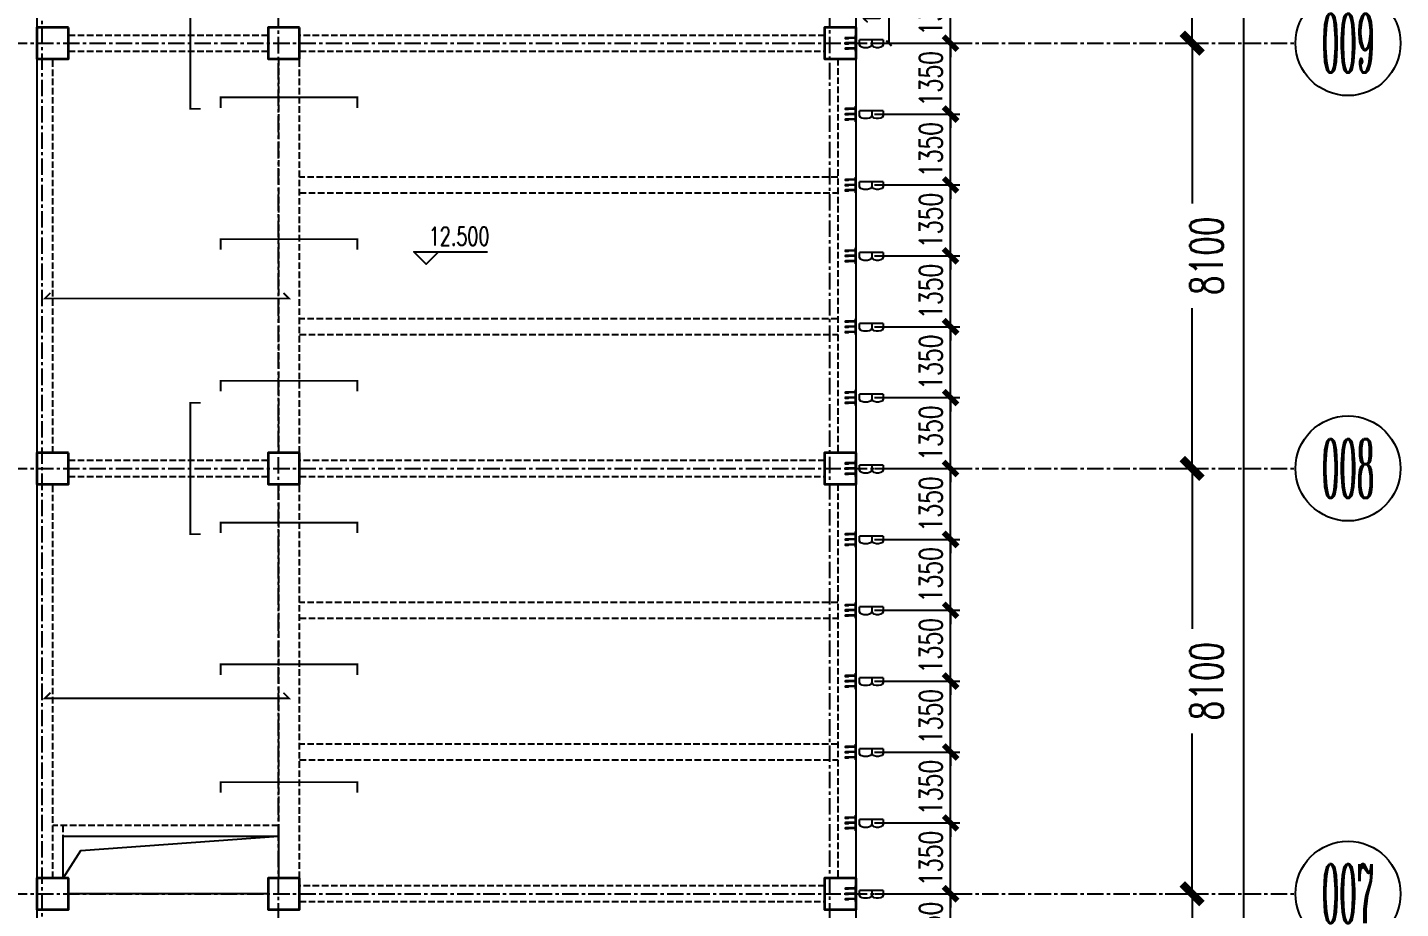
# Model space of a CAD drawing. Extents: x 782294 to 1727252, y -631030 to 17645.
# Drawn here: x 1540770 to 1566921, y -196712 to -179931 of the extents above; entities that cross this region are included whole.
import ezdxf
from ezdxf.enums import TextEntityAlignment as Align

# ---------------------------------------------------------------- set-up
doc = ezdxf.new("R2010")
doc.units = 0
for name, pattern in [('10平面$0$DASH', [0.35, 0.25, -0.1]), ('__DASH', [0.35, 0.25, -0.1]), ('CENTER', [2, 1.25, -0.25, 0.25, -0.25]), ('DASHED', [0.75, 0.5, -0.25])]:
    doc.linetypes.add(name, pattern=pattern)
doc.layers.get('Defpoints').update_dxf_attribs({"color": 210})
for name, color, linetype in [('!ZN1-填充-8', 8, 'Continuous'), ('!ZN2-WALL-5', 5, 'Continuous'), ('2钢材断面', 2, 'Continuous'), ('30预埋件', 30, 'Continuous'), ('3符号', 3, 'Continuous'), ('40钢材投影', 40, 'Continuous'), ('ALT_CEN-0-30', 1, 'CENTER'), ('DIM', 173, 'Continuous'), ('DOTE', 1, 'CENTER'), ('S-BEA1', 40, 'DASHED'), ('S-BG', 131, 'Continuous'), ('S-BKL1', 4, 'DASHED'), ('S-DK', 161, 'Continuous'), ('S-HJD', 97, 'Continuous')]:
    doc.layers.add(name, color=color, linetype=linetype)
for name, color, linetype, lineweight in [('S-col', 2, 'Continuous', 0), ('楼板正筋钢筋', 1, 'Continuous', 35), ('楼板负筋钢筋', 14, 'Continuous', 35), ('砼柱', 2, 'Continuous', 35)]:
    doc.layers.add(name, color=color, linetype=linetype, lineweight=lineweight)
doc.styles.add('_TCH_AXIS', font='COMPLEX', dxfattribs={"bigfont": 'GBCBIG'})
doc.styles.add('DHTEXT-1', font='romans.shx', dxfattribs={"width": 0.7, "bigfont": 'chinese.shx'})
doc.styles.add('SS1', font='tj-romans1.shx', dxfattribs={"width": 0.7, "bigfont": 'tj-hztxt1.shx'})
doc.styles.get("Standard").update_dxf_attribs({"font": 'gbenor.shx', "bigfont": 'gbcbig.shx'})
doc.dimstyles.get("Standard").update_dxf_attribs({"dimscale": 100, "dimtxt": 3.5, "dimasz": 1, "dimexe": 2.5, "dimexo": 3, "dimgap": 1.5, "dimtad": 1, "dimdec": 0, "dimzin": 0, "dimdsep": 46, "dimtxsty": 'Standard', "dimblk": 'ARCHTICK', "dimcen": 0.09, "dimadec": 0, "dimazin": 0, "dimtfac": 1, "dimtdec": 0, "dimtix": 1, "dimtmove": 2, "dimatfit": 3, "dimfxl": 0, "dimtolj": 1, "dimtzin": 0, "dimarcsym": 0})
doc.dimstyles.new('ZN175', dxfattribs={"dimscale": 175, "dimtxt": 2.5, "dimasz": 1.5, "dimexe": 1, "dimexo": 2, "dimgap": 0.9, "dimtad": 1, "dimdec": 0, "dimdsep": 46, "dimtxsty": 'DHTEXT-1', "dimblk": 'ARCHTICK', "dimcen": 2.5, "dimclrd": 173, "dimclre": 173, "dimclrt": 7, "dimazin": 2, "dimtfac": 1, "dimtdec": 0, "dimtix": 1, "dimtmove": 2, "dimatfit": 3, "dimfxl": 0, "dimtolj": 1, "dimtzin": 0, "dimarcsym": 0})
doc.dimstyles.new('ZN250', dxfattribs={"dimscale": 250, "dimtxt": 2.5, "dimasz": 1.5, "dimexe": 1, "dimexo": 2, "dimgap": 0.9, "dimtad": 1, "dimdec": 0, "dimdsep": 46, "dimtxsty": 'DHTEXT-1', "dimblk": 'ARCHTICK', "dimcen": 2.5, "dimclrd": 173, "dimclre": 173, "dimclrt": 7, "dimazin": 2, "dimtfac": 1, "dimtdec": 0, "dimtix": 1, "dimtmove": 2, "dimatfit": 3, "dimfxl": 0, "dimarcsym": 0})

# ---------------------------------------------------------------- blocks, each defined once
blk = doc.blocks.new('_ArchTick')
at = {"color": 0, "linetype": 'ByBlock', "const_width": 0.4}
blk.add_lwpolyline([(-0.5, -0.5), (0.5, 0.5)], dxfattribs=at)
blk = doc.blocks.new('*D1354')
at = {"layer": 'Defpoints', "color": 0, "ltscale": 2500, "transparency": 16777216}
for p in [(130984, 73800), (130984, 65700), (132000, 65700)]:
    blk.add_point(p, dxfattribs=at)
at = {"layer": 'DIM', "color": 173, "linetype": 'ByBlock', "lineweight": -2, "ltscale": 2500, "transparency": 16777216}
for p, q in [((131484, 73800), (132250, 73800)), ((132000, 73800), (132000, 70746)), ((132000, 65700), (132000, 68754)), ((131484, 65700), (132250, 65700))]:
    blk.add_line(p, q, dxfattribs=at)
at = {"layer": 'DIM', "color": 173, "lineweight": -2, "ltscale": 2500, "transparency": 16777216, "xscale": 375, "yscale": 375, "zscale": 375}
for p, rotation in [((132000, 73800), 90), ((132000, 65700), 270)]:
    blk.add_blockref('_ArchTick', p, dxfattribs=dict(at, rotation=rotation))
at = {"layer": 'DIM', "color": 7, "ltscale": 2500, "transparency": 16777216, "insert": (132275, 69750), "char_height": 625, "attachment_point": 5, "rotation": 90, "style": 'DHTEXT-1'}
blk.add_mtext('8100', dxfattribs=at)
blk = doc.blocks.new('*D1355')
at = {"layer": 'Defpoints', "color": 0, "ltscale": 2500, "transparency": 16777216}
for p in [(130984, 65700), (130984, 57600), (132000, 57600)]:
    blk.add_point(p, dxfattribs=at)
at = {"layer": 'DIM', "color": 173, "linetype": 'ByBlock', "lineweight": -2, "ltscale": 2500, "transparency": 16777216}
for p, q in [((131484, 65700), (132250, 65700)), ((132000, 65700), (132000, 62646)), ((132000, 57600), (132000, 60654)), ((131484, 57600), (132250, 57600))]:
    blk.add_line(p, q, dxfattribs=at)
at = {"layer": 'DIM', "color": 173, "lineweight": -2, "ltscale": 2500, "transparency": 16777216, "xscale": 375, "yscale": 375, "zscale": 375}
for p, rotation in [((132000, 65700), 90), ((132000, 57600), 270)]:
    blk.add_blockref('_ArchTick', p, dxfattribs=dict(at, rotation=rotation))
at = {"layer": 'DIM', "color": 7, "ltscale": 2500, "transparency": 16777216, "insert": (132275, 61650), "char_height": 625, "attachment_point": 5, "rotation": 90, "style": 'DHTEXT-1'}
blk.add_mtext('8100', dxfattribs=at)
blk = doc.blocks.new('*D1356')
at = {"layer": 'Defpoints', "color": 0, "ltscale": 2500, "transparency": 16777216}
for p in [(130984, 57600), (130984, 49500), (132000, 49500)]:
    blk.add_point(p, dxfattribs=at)
at = {"layer": 'DIM', "color": 173, "linetype": 'ByBlock', "lineweight": -2, "ltscale": 2500, "transparency": 16777216}
for p, q in [((131484, 57600), (132250, 57600)), ((132000, 57600), (132000, 54546)), ((132000, 49500), (132000, 52554)), ((131484, 49500), (132250, 49500))]:
    blk.add_line(p, q, dxfattribs=at)
at = {"layer": 'DIM', "color": 173, "lineweight": -2, "ltscale": 2500, "transparency": 16777216, "xscale": 375, "yscale": 375, "zscale": 375}
for p, rotation in [((132000, 57600), 90), ((132000, 49500), 270)]:
    blk.add_blockref('_ArchTick', p, dxfattribs=dict(at, rotation=rotation))
at = {"layer": 'DIM', "color": 7, "ltscale": 2500, "transparency": 16777216, "insert": (132275, 53550), "char_height": 625, "attachment_point": 5, "rotation": 90, "style": 'DHTEXT-1'}
blk.add_mtext('8100', dxfattribs=at)
blk = doc.blocks.new('*D1357')
at = {"layer": 'Defpoints', "color": 0, "ltscale": 2500, "transparency": 16777216}
for p in [(130984, 49500), (130984, 41400), (132000, 41400)]:
    blk.add_point(p, dxfattribs=at)
at = {"layer": 'DIM', "color": 173, "linetype": 'ByBlock', "lineweight": -2, "ltscale": 2500, "transparency": 16777216}
for p, q in [((131484, 49500), (132250, 49500)), ((132000, 49500), (132000, 46446)), ((132000, 41400), (132000, 44454)), ((131484, 41400), (132250, 41400))]:
    blk.add_line(p, q, dxfattribs=at)
at = {"layer": 'DIM', "color": 173, "lineweight": -2, "ltscale": 2500, "transparency": 16777216, "xscale": 375, "yscale": 375, "zscale": 375}
for p, rotation in [((132000, 49500), 90), ((132000, 41400), 270)]:
    blk.add_blockref('_ArchTick', p, dxfattribs=dict(at, rotation=rotation))
at = {"layer": 'DIM', "color": 7, "ltscale": 2500, "transparency": 16777216, "insert": (132275, 45450), "char_height": 625, "attachment_point": 5, "rotation": 90, "style": 'DHTEXT-1'}
blk.add_mtext('8100', dxfattribs=at)
blk = doc.blocks.new('*D1372')
at = {"layer": 'Defpoints', "color": 0, "ltscale": 2500, "transparency": 16777216}
for p in [(131084, 90000), (131084, 0), (132980, 0)]:
    blk.add_point(p, dxfattribs=at)
at = {"layer": 'DIM', "color": 173, "linetype": 'ByBlock', "lineweight": -2, "ltscale": 2500, "transparency": 16777216}
for p, q in [((131584, 90000), (133230, 90000)), ((132980, 90000), (132980, 46204)), ((132980, 0), (132980, 43796)), ((131584, 0), (133230, 0))]:
    blk.add_line(p, q, dxfattribs=at)
at = {"layer": 'DIM', "color": 173, "lineweight": -2, "ltscale": 2500, "transparency": 16777216, "xscale": 375, "yscale": 375, "zscale": 375}
for p, rotation in [((132980, 90000), 90), ((132980, 0), 270)]:
    blk.add_blockref('_ArchTick', p, dxfattribs=dict(at, rotation=rotation))
at = {"layer": 'DIM', "color": 7, "ltscale": 2500, "transparency": 16777216, "insert": (133255, 45000), "char_height": 625, "attachment_point": 5, "rotation": 90, "style": 'DHTEXT-1'}
blk.add_mtext('90000', dxfattribs=at)
blk = doc.blocks.new('卓越-轴号')
blk.add_circle((0, 0), 4)
at = {"color": 0, "style": '_TCH_AXIS', "width": 1.041667, "flags": 8}
blk.add_attdef('A', text='', height=4.48, dxfattribs=at).set_placement((-2, -2.24), (2, -2.24), align=Align.FIT)
blk = doc.blocks.new('Z2')
at = {"layer": '砼柱', "lineweight": 35}
for points in [[(-15000, -24400), (-15600, -24400), (-15600, -25000), (-15000, -25000)], [(-10600, -24400), (-11200, -24400), (-11200, -25000), (-10600, -25000)], [(0, -24400), (-600, -24400), (-600, -25000), (0, -25000)], [(-15000, -32500), (-15600, -32500), (-15600, -33100), (-15000, -33100)], [(-10600, -32500), (-11200, -32500), (-11200, -33100), (-10600, -33100)], [(0, -32500), (-600, -32500), (-600, -33100), (0, -33100)], [(-15000, -40600), (-15600, -40600), (-15600, -41200), (-15000, -41200)], [(-10600, -40600), (-11200, -40600), (-11200, -41200), (-10600, -41200)], [(0, -40600), (-600, -40600), (-600, -41200), (0, -41200)]]:
    blk.add_lwpolyline(points, close=True, dxfattribs=at)
blk = doc.blocks.new('*D291')
at = {"layer": 'Defpoints', "color": 0, "transparency": 16777216}
for p in [(1556551, -178681), (1556551, -180231), (1557176, -180231)]:
    blk.add_point(p, dxfattribs=at)
at = {"layer": 'S-HJD', "color": 0, "lineweight": -2, "transparency": 16777216}
for p, q in [((1556851, -178681), (1557426, -178681)), ((1557176, -178681), (1557176, -180231)), ((1556851, -180231), (1557426, -180231))]:
    blk.add_line(p, q, dxfattribs=at)
at = {"layer": 'S-HJD', "color": 0, "lineweight": -2, "transparency": 16777216, "xscale": 100, "yscale": 100, "zscale": 100}
for p, rotation in [((1557176, -178681), 90), ((1557176, -180231), 270)]:
    blk.add_blockref('_ArchTick', p, dxfattribs=dict(at, rotation=rotation))
at = {"layer": 'S-HJD', "color": 0, "transparency": 16777216, "insert": (1556851, -179456), "char_height": 350, "attachment_point": 5, "rotation": 90}
blk.add_mtext('\\A1;1550', dxfattribs=at)
blk = doc.blocks.new('234')
at = {"layer": '!ZN1-填充-8'}
h = blk.add_hatch(color=252, dxfattribs=at)
h.dxf.hatch_style = 1
h.paths.add_polyline_path([(-105, -10), (-113, -10), (-105, -18)])
h = blk.add_hatch(color=252, dxfattribs=at)
h.dxf.hatch_style = 1
h.paths.add_polyline_path([(-95, -18), (-105, -18), (-105, -10), (-95, -10)])
h = blk.add_hatch(color=252, dxfattribs=at)
h.dxf.hatch_style = 1
h.paths.add_polyline_path([(-95, -10), (-87, -10), (-95, -18)])
h = blk.add_hatch(color=252, dxfattribs=at)
h.dxf.hatch_style = 1
h.paths.add_polyline_path([(-5, -10), (-13, -10), (-5, -18)])
h = blk.add_hatch(color=252, dxfattribs=at)
h.dxf.hatch_style = 1
h.paths.add_polyline_path([(5, -18), (-5, -18), (-5, -10), (5, -10)])
h = blk.add_hatch(color=252, dxfattribs=at)
h.dxf.hatch_style = 1
h.paths.add_polyline_path([(5, -10), (13, -10), (5, -18)])
h = blk.add_hatch(color=252, dxfattribs=at)
h.dxf.hatch_style = 1
h.paths.add_polyline_path([(95, -10), (87, -10), (95, -18)])
h = blk.add_hatch(color=252, dxfattribs=at)
h.dxf.hatch_style = 1
h.paths.add_polyline_path([(105, -18), (95, -18), (95, -10), (105, -10)])
h = blk.add_hatch(color=252, dxfattribs=at)
h.dxf.hatch_style = 1
h.paths.add_polyline_path([(105, -10), (113, -10), (105, -18)])
at = {"layer": '2钢材断面'}
for p, q in [((-150, 0), (-150, -10)), ((150, 0), (-150, 0)), ((150, 0), (150, -10)), ((-94, -10), (-150, -10)), ((0, -10), (-94, -10)), ((106, -10), (0, -10)), ((150, -10), (106, -10))]:
    blk.add_line(p, q, dxfattribs=at)
at = {"layer": '40钢材投影'}
for p, q in [((-105, -18), (-113, -10)), ((-105, -10), (-105, -200)), ((-95, -200), (-105, -200)), ((-95, -10), (-95, -200)), ((-95, -18), (-87, -10)), ((-5, -18), (-13, -10)), ((-5, -10), (-5, -200)), ((5, -200), (-5, -200)), ((5, -10), (5, -200)), ((5, -18), (13, -10)), ((95, -18), (87, -10)), ((95, -10), (95, -200)), ((105, -200), (95, -200)), ((105, -10), (105, -200)), ((105, -18), (113, -10))]:
    blk.add_line(p, q, dxfattribs=at)
for points in [[(-95, -172), (-95, -150), (-85, -150), (-85, -200), (-95, -200), (-95, -184)], [(5, -172), (5, -150), (15, -150), (15, -200), (5, -200), (5, -184)], [(105, -172), (105, -150), (115, -150), (115, -200), (105, -200), (105, -184)]]:
    blk.add_lwpolyline(points, dxfattribs=at)
at = {"layer": 'ALT_CEN-0-30', "ltscale": 0.3}
for p, q in [((-100, 0), (-100, -215)), ((0, 0), (0, -215)), ((100, 0), (100, -215))]:
    blk.add_line(p, q, dxfattribs=at)
blk = doc.blocks.new('20250902144919')
at = {"layer": '40钢材投影', "color": 2, "ltscale": 500}
blk.add_blockref('234', (0, 0), dxfattribs=at)
at = {"layer": '30预埋件', "style": 'DHTEXT-1', "text_generation_flag": 6, "width": 0.55}
blk.add_attdef('B', (-105, 65), '', height=450, rotation=180, dxfattribs=at)
blk = doc.blocks.new('20250902170249')
at = {"ltscale": 500, "rotation": 270}
for p in [(125600, 65700), (125600, 64350), (125600, 63000), (125600, 61650), (125600, 60300), (125600, 58950), (125600, 57600), (125600, 56250), (125600, 54900), (125600, 53550), (125600, 52200), (125600, 50850), (125600, 49500)]:
    blk.add_blockref('20250902144919', p, dxfattribs=at).add_auto_attribs({'B': 'B'})
blk = doc.blocks.new('*D188')
at = {"layer": 'Defpoints', "color": 0, "ltscale": 1750, "transparency": 16777216}
for p in [(1556551, -181581), (1558351, -181581), (1556551, -182931)]:
    blk.add_point(p, dxfattribs=at)
at = {"layer": 'DIM', "color": 173, "linetype": 'ByBlock', "lineweight": -2, "ltscale": 1750, "transparency": 16777216}
for p, q in [((1558351, -181581), (1558351, -181319)), ((1556901, -181581), (1558526, -181581)), ((1558351, -182931), (1558351, -181581)), ((1556901, -182931), (1558526, -182931)), ((1558351, -182931), (1558351, -183194))]:
    blk.add_line(p, q, dxfattribs=at)
at = {"layer": 'DIM', "color": 173, "lineweight": -2, "ltscale": 1750, "transparency": 16777216, "xscale": 262.5, "yscale": 262.5, "zscale": 262.5}
for p, rotation in [((1558351, -181581), 270), ((1558351, -182931), 90)]:
    blk.add_blockref('_ArchTick', p, dxfattribs=dict(at, rotation=rotation))
at = {"layer": 'DIM', "color": 7, "ltscale": 1750, "transparency": 16777216, "insert": (1557975, -182256), "char_height": 437.5, "attachment_point": 5, "rotation": 90, "style": 'DHTEXT-1'}
blk.add_mtext('\\A1;1350', dxfattribs=at)
blk = doc.blocks.new('*D189')
at = {"layer": 'Defpoints', "color": 0, "ltscale": 1750, "transparency": 16777216}
for p in [(1556551, -182931), (1558351, -182931), (1556551, -184281)]:
    blk.add_point(p, dxfattribs=at)
at = {"layer": 'DIM', "color": 173, "linetype": 'ByBlock', "lineweight": -2, "ltscale": 1750, "transparency": 16777216}
for p, q in [((1558351, -182931), (1558351, -182669)), ((1556901, -182931), (1558526, -182931)), ((1558351, -184281), (1558351, -182931)), ((1556901, -184281), (1558526, -184281)), ((1558351, -184281), (1558351, -184544))]:
    blk.add_line(p, q, dxfattribs=at)
at = {"layer": 'DIM', "color": 173, "lineweight": -2, "ltscale": 1750, "transparency": 16777216, "xscale": 262.5, "yscale": 262.5, "zscale": 262.5}
for p, rotation in [((1558351, -182931), 270), ((1558351, -184281), 90)]:
    blk.add_blockref('_ArchTick', p, dxfattribs=dict(at, rotation=rotation))
at = {"layer": 'DIM', "color": 7, "ltscale": 1750, "transparency": 16777216, "insert": (1557975, -183606), "char_height": 437.5, "attachment_point": 5, "rotation": 90, "style": 'DHTEXT-1'}
blk.add_mtext('\\A1;1350', dxfattribs=at)
blk = doc.blocks.new('*D190')
at = {"layer": 'Defpoints', "color": 0, "ltscale": 1750, "transparency": 16777216}
for p in [(1556551, -184281), (1558351, -184281), (1556551, -185631)]:
    blk.add_point(p, dxfattribs=at)
at = {"layer": 'DIM', "color": 173, "linetype": 'ByBlock', "lineweight": -2, "ltscale": 1750, "transparency": 16777216}
for p, q in [((1558351, -184281), (1558351, -184019)), ((1556901, -184281), (1558526, -184281)), ((1558351, -185631), (1558351, -184281)), ((1556901, -185631), (1558526, -185631)), ((1558351, -185631), (1558351, -185894))]:
    blk.add_line(p, q, dxfattribs=at)
at = {"layer": 'DIM', "color": 173, "lineweight": -2, "ltscale": 1750, "transparency": 16777216, "xscale": 262.5, "yscale": 262.5, "zscale": 262.5}
for p, rotation in [((1558351, -184281), 270), ((1558351, -185631), 90)]:
    blk.add_blockref('_ArchTick', p, dxfattribs=dict(at, rotation=rotation))
at = {"layer": 'DIM', "color": 7, "ltscale": 1750, "transparency": 16777216, "insert": (1557975, -184956), "char_height": 437.5, "attachment_point": 5, "rotation": 90, "style": 'DHTEXT-1'}
blk.add_mtext('\\A1;1350', dxfattribs=at)
blk = doc.blocks.new('*D191')
at = {"layer": 'Defpoints', "color": 0, "ltscale": 1750, "transparency": 16777216}
for p in [(1556551, -185631), (1558351, -185631), (1556551, -186981)]:
    blk.add_point(p, dxfattribs=at)
at = {"layer": 'DIM', "color": 173, "linetype": 'ByBlock', "lineweight": -2, "ltscale": 1750, "transparency": 16777216}
for p, q in [((1558351, -185631), (1558351, -185369)), ((1556901, -185631), (1558526, -185631)), ((1558351, -186981), (1558351, -185631)), ((1556901, -186981), (1558526, -186981)), ((1558351, -186981), (1558351, -187244))]:
    blk.add_line(p, q, dxfattribs=at)
at = {"layer": 'DIM', "color": 173, "lineweight": -2, "ltscale": 1750, "transparency": 16777216, "xscale": 262.5, "yscale": 262.5, "zscale": 262.5}
for p, rotation in [((1558351, -185631), 270), ((1558351, -186981), 90)]:
    blk.add_blockref('_ArchTick', p, dxfattribs=dict(at, rotation=rotation))
at = {"layer": 'DIM', "color": 7, "ltscale": 1750, "transparency": 16777216, "insert": (1557975, -186306), "char_height": 437.5, "attachment_point": 5, "rotation": 90, "style": 'DHTEXT-1'}
blk.add_mtext('\\A1;1350', dxfattribs=at)
blk = doc.blocks.new('*D192')
at = {"layer": 'Defpoints', "color": 0, "ltscale": 1750, "transparency": 16777216}
for p in [(1556551, -186981), (1558351, -186981), (1556551, -188331)]:
    blk.add_point(p, dxfattribs=at)
at = {"layer": 'DIM', "color": 173, "linetype": 'ByBlock', "lineweight": -2, "ltscale": 1750, "transparency": 16777216}
for p, q in [((1558351, -186981), (1558351, -186719)), ((1556901, -186981), (1558526, -186981)), ((1558351, -188331), (1558351, -186981)), ((1556901, -188331), (1558526, -188331)), ((1558351, -188331), (1558351, -188594))]:
    blk.add_line(p, q, dxfattribs=at)
at = {"layer": 'DIM', "color": 173, "lineweight": -2, "ltscale": 1750, "transparency": 16777216, "xscale": 262.5, "yscale": 262.5, "zscale": 262.5}
for p, rotation in [((1558351, -186981), 270), ((1558351, -188331), 90)]:
    blk.add_blockref('_ArchTick', p, dxfattribs=dict(at, rotation=rotation))
at = {"layer": 'DIM', "color": 7, "ltscale": 1750, "transparency": 16777216, "insert": (1557975, -187656), "char_height": 437.5, "attachment_point": 5, "rotation": 90, "style": 'DHTEXT-1'}
blk.add_mtext('\\A1;1350', dxfattribs=at)
blk = doc.blocks.new('*D193')
at = {"layer": 'Defpoints', "color": 0, "ltscale": 1750, "transparency": 16777216}
for p in [(1556551, -188331), (1558351, -188331), (1556551, -189681)]:
    blk.add_point(p, dxfattribs=at)
at = {"layer": 'DIM', "color": 173, "linetype": 'ByBlock', "lineweight": -2, "ltscale": 1750, "transparency": 16777216}
for p, q in [((1558351, -188331), (1558351, -188069)), ((1556901, -188331), (1558526, -188331)), ((1558351, -189681), (1558351, -188331)), ((1556901, -189681), (1558526, -189681)), ((1558351, -189681), (1558351, -189944))]:
    blk.add_line(p, q, dxfattribs=at)
at = {"layer": 'DIM', "color": 173, "lineweight": -2, "ltscale": 1750, "transparency": 16777216, "xscale": 262.5, "yscale": 262.5, "zscale": 262.5}
for p, rotation in [((1558351, -188331), 270), ((1558351, -189681), 90)]:
    blk.add_blockref('_ArchTick', p, dxfattribs=dict(at, rotation=rotation))
at = {"layer": 'DIM', "color": 7, "ltscale": 1750, "transparency": 16777216, "insert": (1557975, -189006), "char_height": 437.5, "attachment_point": 5, "rotation": 90, "style": 'DHTEXT-1'}
blk.add_mtext('\\A1;1350', dxfattribs=at)
blk = doc.blocks.new('*D194')
at = {"layer": 'Defpoints', "color": 0, "ltscale": 1750, "transparency": 16777216}
for p in [(1556551, -189681), (1558351, -189681), (1556551, -191031)]:
    blk.add_point(p, dxfattribs=at)
at = {"layer": 'DIM', "color": 173, "linetype": 'ByBlock', "lineweight": -2, "ltscale": 1750, "transparency": 16777216}
for p, q in [((1558351, -189681), (1558351, -189419)), ((1556901, -189681), (1558526, -189681)), ((1558351, -191031), (1558351, -189681)), ((1556901, -191031), (1558526, -191031)), ((1558351, -191031), (1558351, -191294))]:
    blk.add_line(p, q, dxfattribs=at)
at = {"layer": 'DIM', "color": 173, "lineweight": -2, "ltscale": 1750, "transparency": 16777216, "xscale": 262.5, "yscale": 262.5, "zscale": 262.5}
for p, rotation in [((1558351, -189681), 270), ((1558351, -191031), 90)]:
    blk.add_blockref('_ArchTick', p, dxfattribs=dict(at, rotation=rotation))
at = {"layer": 'DIM', "color": 7, "ltscale": 1750, "transparency": 16777216, "insert": (1557975, -190356), "char_height": 437.5, "attachment_point": 5, "rotation": 90, "style": 'DHTEXT-1'}
blk.add_mtext('\\A1;1350', dxfattribs=at)
blk = doc.blocks.new('*D195')
at = {"layer": 'Defpoints', "color": 0, "ltscale": 1750, "transparency": 16777216}
for p in [(1556551, -191031), (1558351, -191031), (1556551, -192381)]:
    blk.add_point(p, dxfattribs=at)
at = {"layer": 'DIM', "color": 173, "linetype": 'ByBlock', "lineweight": -2, "ltscale": 1750, "transparency": 16777216}
for p, q in [((1558351, -191031), (1558351, -190769)), ((1556901, -191031), (1558526, -191031)), ((1558351, -192381), (1558351, -191031)), ((1556901, -192381), (1558526, -192381)), ((1558351, -192381), (1558351, -192644))]:
    blk.add_line(p, q, dxfattribs=at)
at = {"layer": 'DIM', "color": 173, "lineweight": -2, "ltscale": 1750, "transparency": 16777216, "xscale": 262.5, "yscale": 262.5, "zscale": 262.5}
for p, rotation in [((1558351, -191031), 270), ((1558351, -192381), 90)]:
    blk.add_blockref('_ArchTick', p, dxfattribs=dict(at, rotation=rotation))
at = {"layer": 'DIM', "color": 7, "ltscale": 1750, "transparency": 16777216, "insert": (1557975, -191706), "char_height": 437.5, "attachment_point": 5, "rotation": 90, "style": 'DHTEXT-1'}
blk.add_mtext('\\A1;1350', dxfattribs=at)
blk = doc.blocks.new('*D196')
at = {"layer": 'Defpoints', "color": 0, "ltscale": 1750, "transparency": 16777216}
for p in [(1556551, -192381), (1558351, -192381), (1556551, -193731)]:
    blk.add_point(p, dxfattribs=at)
at = {"layer": 'DIM', "color": 173, "linetype": 'ByBlock', "lineweight": -2, "ltscale": 1750, "transparency": 16777216}
for p, q in [((1558351, -192381), (1558351, -192119)), ((1556901, -192381), (1558526, -192381)), ((1558351, -193731), (1558351, -192381)), ((1556901, -193731), (1558526, -193731)), ((1558351, -193731), (1558351, -193994))]:
    blk.add_line(p, q, dxfattribs=at)
at = {"layer": 'DIM', "color": 173, "lineweight": -2, "ltscale": 1750, "transparency": 16777216, "xscale": 262.5, "yscale": 262.5, "zscale": 262.5}
for p, rotation in [((1558351, -192381), 270), ((1558351, -193731), 90)]:
    blk.add_blockref('_ArchTick', p, dxfattribs=dict(at, rotation=rotation))
at = {"layer": 'DIM', "color": 7, "ltscale": 1750, "transparency": 16777216, "insert": (1557975, -193056), "char_height": 437.5, "attachment_point": 5, "rotation": 90, "style": 'DHTEXT-1'}
blk.add_mtext('\\A1;1350', dxfattribs=at)
blk = doc.blocks.new('*D197')
at = {"layer": 'Defpoints', "color": 0, "ltscale": 1750, "transparency": 16777216}
for p in [(1556551, -193731), (1558351, -193731), (1556551, -195081)]:
    blk.add_point(p, dxfattribs=at)
at = {"layer": 'DIM', "color": 173, "linetype": 'ByBlock', "lineweight": -2, "ltscale": 1750, "transparency": 16777216}
for p, q in [((1558351, -193731), (1558351, -193469)), ((1556901, -193731), (1558526, -193731)), ((1558351, -195081), (1558351, -193731)), ((1556901, -195081), (1558526, -195081)), ((1558351, -195081), (1558351, -195344))]:
    blk.add_line(p, q, dxfattribs=at)
at = {"layer": 'DIM', "color": 173, "lineweight": -2, "ltscale": 1750, "transparency": 16777216, "xscale": 262.5, "yscale": 262.5, "zscale": 262.5}
for p, rotation in [((1558351, -193731), 270), ((1558351, -195081), 90)]:
    blk.add_blockref('_ArchTick', p, dxfattribs=dict(at, rotation=rotation))
at = {"layer": 'DIM', "color": 7, "ltscale": 1750, "transparency": 16777216, "insert": (1557975, -194406), "char_height": 437.5, "attachment_point": 5, "rotation": 90, "style": 'DHTEXT-1'}
blk.add_mtext('\\A1;1350', dxfattribs=at)
blk = doc.blocks.new('*D198')
at = {"layer": 'Defpoints', "color": 0, "ltscale": 1750, "transparency": 16777216}
for p in [(1556551, -195081), (1558351, -195081), (1556551, -196431)]:
    blk.add_point(p, dxfattribs=at)
at = {"layer": 'DIM', "color": 173, "linetype": 'ByBlock', "lineweight": -2, "ltscale": 1750, "transparency": 16777216}
for p, q in [((1558351, -195081), (1558351, -194819)), ((1556901, -195081), (1558526, -195081)), ((1558351, -196431), (1558351, -195081)), ((1556901, -196431), (1558526, -196431)), ((1558351, -196431), (1558351, -196694))]:
    blk.add_line(p, q, dxfattribs=at)
at = {"layer": 'DIM', "color": 173, "lineweight": -2, "ltscale": 1750, "transparency": 16777216, "xscale": 262.5, "yscale": 262.5, "zscale": 262.5}
for p, rotation in [((1558351, -195081), 270), ((1558351, -196431), 90)]:
    blk.add_blockref('_ArchTick', p, dxfattribs=dict(at, rotation=rotation))
at = {"layer": 'DIM', "color": 7, "ltscale": 1750, "transparency": 16777216, "insert": (1557975, -195756), "char_height": 437.5, "attachment_point": 5, "rotation": 90, "style": 'DHTEXT-1'}
blk.add_mtext('\\A1;1350', dxfattribs=at)
blk = doc.blocks.new('*D199')
at = {"layer": 'Defpoints', "color": 0, "ltscale": 1750, "transparency": 16777216}
for p in [(1556551, -196431), (1558351, -196431), (1556551, -197781)]:
    blk.add_point(p, dxfattribs=at)
at = {"layer": 'DIM', "color": 173, "linetype": 'ByBlock', "lineweight": -2, "ltscale": 1750, "transparency": 16777216}
for p, q in [((1558351, -196431), (1558351, -196169)), ((1556901, -196431), (1558526, -196431)), ((1558351, -197781), (1558351, -196431)), ((1556901, -197781), (1558526, -197781)), ((1558351, -197781), (1558351, -198044))]:
    blk.add_line(p, q, dxfattribs=at)
at = {"layer": 'DIM', "color": 173, "lineweight": -2, "ltscale": 1750, "transparency": 16777216, "xscale": 262.5, "yscale": 262.5, "zscale": 262.5}
for p, rotation in [((1558351, -196431), 270), ((1558351, -197781), 90)]:
    blk.add_blockref('_ArchTick', p, dxfattribs=dict(at, rotation=rotation))
at = {"layer": 'DIM', "color": 7, "ltscale": 1750, "transparency": 16777216, "insert": (1557975, -197106), "char_height": 437.5, "attachment_point": 5, "rotation": 90, "style": 'DHTEXT-1'}
blk.add_mtext('\\A1;1350', dxfattribs=at)
blk = doc.blocks.new('*D207')
at = {"layer": 'Defpoints', "color": 0, "ltscale": 1750, "transparency": 16777216}
for p in [(1556551, -178881), (1558351, -178881), (1556551, -180231)]:
    blk.add_point(p, dxfattribs=at)
at = {"layer": 'DIM', "color": 173, "linetype": 'ByBlock', "lineweight": -2, "ltscale": 1750, "transparency": 16777216}
for p, q in [((1558351, -178881), (1558351, -178619)), ((1556901, -178881), (1558526, -178881)), ((1558351, -180231), (1558351, -178881)), ((1556901, -180231), (1558526, -180231)), ((1558351, -180231), (1558351, -180494))]:
    blk.add_line(p, q, dxfattribs=at)
at = {"layer": 'DIM', "color": 173, "lineweight": -2, "ltscale": 1750, "transparency": 16777216, "xscale": 262.5, "yscale": 262.5, "zscale": 262.5}
for p, rotation in [((1558351, -178881), 270), ((1558351, -180231), 90)]:
    blk.add_blockref('_ArchTick', p, dxfattribs=dict(at, rotation=rotation))
at = {"layer": 'DIM', "color": 7, "ltscale": 1750, "transparency": 16777216, "insert": (1557975, -179556), "char_height": 437.5, "attachment_point": 5, "rotation": 90, "style": 'DHTEXT-1'}
blk.add_mtext('\\A1;1350', dxfattribs=at)
blk = doc.blocks.new('*D208')
at = {"layer": 'Defpoints', "color": 0, "ltscale": 1750, "transparency": 16777216}
for p in [(1556551, -180231), (1558351, -180231), (1556551, -181581)]:
    blk.add_point(p, dxfattribs=at)
at = {"layer": 'DIM', "color": 173, "linetype": 'ByBlock', "lineweight": -2, "ltscale": 1750, "transparency": 16777216}
for p, q in [((1558351, -180231), (1558351, -179969)), ((1556901, -180231), (1558526, -180231)), ((1558351, -181581), (1558351, -180231)), ((1556901, -181581), (1558526, -181581)), ((1558351, -181581), (1558351, -181844))]:
    blk.add_line(p, q, dxfattribs=at)
at = {"layer": 'DIM', "color": 173, "lineweight": -2, "ltscale": 1750, "transparency": 16777216, "xscale": 262.5, "yscale": 262.5, "zscale": 262.5}
for p, rotation in [((1558351, -180231), 270), ((1558351, -181581), 90)]:
    blk.add_blockref('_ArchTick', p, dxfattribs=dict(at, rotation=rotation))
at = {"layer": 'DIM', "color": 7, "ltscale": 1750, "transparency": 16777216, "insert": (1557975, -180906), "char_height": 437.5, "attachment_point": 5, "rotation": 90, "style": 'DHTEXT-1'}
blk.add_mtext('\\A1;1350', dxfattribs=at)
blk = doc.blocks.new('20250901082728')
at = {"layer": 'DOTE', "ltscale": 250}
for p, q in [((114600, -5993.9), (114600, 99662.3)), ((125100, -5988.9), (125100, 99662.3)), ((110100, -5810), (110100, 98940.2)), ((109500, 65700), (133969.2, 65700)), ((109500, 57600), (133969.2, 57600)), ((109500, 49500), (133969.2, 49500))]:
    blk.add_line(p, q, dxfattribs=at)
at = {"layer": '3符号', "color": 7}
ref = blk.add_blockref('卓越-轴号', (134969.2, 65701.1), dxfattribs=dict(at, xscale=250, yscale=250, zscale=250))
ref.add_attrib('A', '009', dxfattribs={"layer": '0', "color": 0, "height": 1120, "style": '_TCH_AXIS', "width": 0.347222}).set_placement((134469.2, 65141.1), (135469.2, 65141.1), align=Align.FIT)
ref = blk.add_blockref('卓越-轴号', (134969.2, 57601.1), dxfattribs=dict(at, xscale=250, yscale=250, zscale=250))
ref.add_attrib('A', '008', dxfattribs={"layer": '0', "color": 0, "height": 1120, "style": '_TCH_AXIS', "width": 0.347222}).set_placement((134469.2, 57041.1), (135469.2, 57041.1), align=Align.FIT)
ref = blk.add_blockref('卓越-轴号', (134969.2, 49501.1), dxfattribs=dict(at, xscale=250, yscale=250, zscale=250))
ref.add_attrib('A', '007', dxfattribs={"layer": '0', "color": 0, "height": 1120, "style": '_TCH_AXIS', "width": 0.347222}).set_placement((134469.2, 48941.1), (135469.2, 48941.1), align=Align.FIT)
at = {"layer": 'DIM', "ltscale": 2500}
for base, p1, p2, picture, middle in [((132979.6, 0), (131084.1, 90000), (131084.1, 0), '*D1372', (133254.6, 45000)), ((132000, 65700), (130984.1, 73800), (130984.1, 65700), '*D1354', (132275, 69750)), ((132000, 57600), (130984.1, 65700), (130984.1, 57600), '*D1355', (132275, 61650)), ((132000, 49500), (130984.1, 57600), (130984.1, 49500), '*D1356', (132275, 53550)), ((132000, 41400), (130984.1, 49500), (130984.1, 41400), '*D1357', (132275, 45450))]:
    dim = blk.add_linear_dim(base=base, p1=p1, p2=p2, angle=270, dimstyle='ZN250', dxfattribs=at)
    dim.commit()
    dim.dimension.update_dxf_attribs({"geometry": picture, "text_midpoint": middle, "dimtype": 129})

msp = doc.modelspace()

# ---------------------------------------------------------------- linework, layer by layer
at = {"layer": '!ZN2-WALL-5'}
msp.add_lwpolyline([(1556551.3, -204831.2), (1556551.3, -169431.2), (1556251.3, -169431.2), (1556251.3, -166731.2), (1556551.3, -166731.2), (1556551.3, -155531.2), (1544651.3, -155531.2), (1544651.3, -155831.2), (1544351.3, -155831.2), (1544351.3, -156031.2), (1542051.3, -156031.2), (1542051.3, -155831.2), (1541551.3, -155831.2), (1541551.3, -155731.2), (1540951.3, -155731.2), (1540951.3, -246331.2)], dxfattribs=at)
at = {"layer": 'S-BEA1', "linetype": '__DASH', "ltscale": 500}
for p, q in [((1556201.3, -182781.2), (1545951.3, -182781.2)), ((1545951.3, -183081.2), (1556201.3, -183081.2)), ((1556201.3, -185481.2), (1545951.3, -185481.2)), ((1545951.3, -185781.2), (1556201.3, -185781.2)), ((1556201.3, -190881.2), (1545951.3, -190881.2)), ((1545951.3, -191181.2), (1556201.3, -191181.2)), ((1556201.3, -193581.2), (1545951.3, -193581.2)), ((1545951.3, -193881.2), (1556201.3, -193881.2)), ((1545551.3, -195131.2), (1541251.3, -195131.2)), ((1541451.3, -195331.2), (1545551.3, -195331.2))]:
    msp.add_line(p, q, dxfattribs=at)
at = {"layer": 'S-BG'}
msp.add_lwpolyline([(1548596, -184204.8), (1548362.6, -184438.2), (1548129.3, -184204.8), (1549529.3, -184204.8)], dxfattribs=at)
at = {"layer": 'S-BKL1', "linetype": '10平面$0$DASH', "ltscale": 500}
for p, q in [((1545351.3, -180081.2), (1541551.3, -180081.2)), ((1555951.3, -180081.2), (1545951.3, -180081.2)), ((1541551.3, -180381.2), (1545351.3, -180381.2)), ((1545951.3, -180381.2), (1555951.3, -180381.2)), ((1540951.3, -180531.2), (1540951.3, -188031.2)), ((1541251.3, -188031.2), (1541251.3, -180531.2)), ((1545551.3, -180531.2), (1545551.3, -188031.2)), ((1545951.3, -188031.2), (1545951.3, -180531.2)), ((1556201.3, -180531.2), (1556201.3, -188031.2)), ((1556551.3, -188031.2), (1556551.3, -180531.2)), ((1545351.3, -188181.2), (1541551.3, -188181.2)), ((1555951.3, -188181.2), (1545951.3, -188181.2)), ((1541551.3, -188481.2), (1545351.3, -188481.2)), ((1545951.3, -188481.2), (1555951.3, -188481.2)), ((1540951.3, -188631.2), (1540951.3, -196131.2)), ((1541251.3, -196131.2), (1541251.3, -188631.2)), ((1545551.3, -188631.2), (1545551.3, -195231.2)), ((1545951.3, -196131.2), (1545951.3, -188631.2)), ((1556201.3, -188631.2), (1556201.3, -196131.2)), ((1556551.3, -196131.2), (1556551.3, -188631.2)), ((1541451.3, -196131.2), (1541451.3, -195131.2)), ((1545551.3, -195231.2), (1545551.3, -196131.2)), ((1555951.3, -196281.2), (1545951.3, -196281.2)), ((1545351.3, -196431.2), (1541551.3, -196431.2)), ((1545951.3, -196581.2), (1555951.3, -196581.2))]:
    msp.add_line(p, q, dxfattribs=at)
at = {"layer": 'S-DK'}
msp.add_lwpolyline([(1541451.3, -196131.2), (1541451.3, -195331.2), (1545551.3, -195331.2), (1545551.3, -196131.2), (1545351.3, -196131.2), (1545351.3, -196431.2), (1541551.3, -196431.2), (1541551.3, -196131.2), (1541451.3, -196131.2), (1541785.3, -195606.8), (1545551.3, -195331.2)], dxfattribs=at)
at = {"layer": '楼板正筋钢筋', "lineweight": 35, "const_width": 35}
for points in [[(1541207.4, -184987.2), (1541101.3, -185093.3), (1545751.3, -185093.3), (1545645.3, -184987.2)], [(1541207.4, -192602.3), (1541101.3, -192708.4), (1545751.3, -192708.4), (1545645.3, -192602.3)]]:
    msp.add_lwpolyline(points, dxfattribs=at)
at = {"layer": '楼板负筋钢筋', "lineweight": 35, "const_width": 35}
for points in [[(1544070.5, -181481.2), (1543870.5, -181481.2), (1543870.5, -178981.2), (1544070.5, -178981.2)], [(1544451.3, -181462.6), (1544451.3, -181262.6), (1547051.3, -181262.6), (1547051.3, -181462.6)], [(1544451.3, -184162.6), (1544451.3, -183962.6), (1547051.3, -183962.6), (1547051.3, -184162.6)], [(1544451.3, -186862.6), (1544451.3, -186662.6), (1547051.3, -186662.6), (1547051.3, -186862.6)], [(1544070.5, -189581.2), (1543870.5, -189581.2), (1543870.5, -187081.2), (1544070.5, -187081.2)], [(1544451.3, -189562.6), (1544451.3, -189362.6), (1547051.3, -189362.6), (1547051.3, -189562.6)], [(1544451.3, -192262.6), (1544451.3, -192062.6), (1547051.3, -192062.6), (1547051.3, -192262.6)], [(1544451.3, -194504.2), (1544451.3, -194304.2), (1547051.3, -194304.2), (1547051.3, -194504.2)]]:
    msp.add_lwpolyline(points, dxfattribs=at)

# ---------------------------------------------------------------- block references
at = {"ltscale": 2000}
msp.add_blockref('20250901082728', (1430951.4, -245931.2), dxfattribs=at)
at = {"ltscale": 500}
msp.add_blockref('20250902170249', (1430951.4, -245931.2), dxfattribs=at)
at = {"layer": 'S-col'}
msp.add_blockref('Z2', (1556551.3, -155531.2), dxfattribs=at)

# ---------------------------------------------------------------- texts
at = {"layer": 'S-BG', "style": 'SS1', "width": 0.7}
msp.add_text('12.500', height=350, dxfattribs=at).set_placement((1548412.6, -184082.3, 0))

# ---------------------------------------------------------------- dimensions: what is measured, and where the dimension line sits
at = {"layer": 'DIM', "ltscale": 1750}
for base, p1, p2, picture, middle in [((1558351.4, -178881.2), (1556551.3, -180231.2), (1556551.3, -178881.2), '*D207', (1557975.1, -179556.2)), ((1558351.4, -180231.2), (1556551.3, -181581.2), (1556551.3, -180231.2), '*D208', (1557975.1, -180906.2)), ((1558351.4, -181581.2), (1556551.3, -182931.2), (1556551.3, -181581.2), '*D188', (1557975.1, -182256.2)), ((1558351.4, -182931.2), (1556551.3, -184281.2), (1556551.3, -182931.2), '*D189', (1557975.1, -183606.2)), ((1558351.4, -184281.2), (1556551.3, -185631.2), (1556551.3, -184281.2), '*D190', (1557975.1, -184956.2)), ((1558351.4, -185631.2), (1556551.3, -186981.2), (1556551.3, -185631.2), '*D191', (1557975.1, -186306.2)), ((1558351.4, -186981.2), (1556551.3, -188331.2), (1556551.3, -186981.2), '*D192', (1557975.1, -187656.2)), ((1558351.4, -188331.2), (1556551.3, -189681.2), (1556551.3, -188331.2), '*D193', (1557975.1, -189006.2)), ((1558351.4, -189681.2), (1556551.3, -191031.2), (1556551.3, -189681.2), '*D194', (1557975.1, -190356.2)), ((1558351.4, -191031.2), (1556551.3, -192381.2), (1556551.3, -191031.2), '*D195', (1557975.1, -191706.2)), ((1558351.4, -192381.2), (1556551.3, -193731.2), (1556551.3, -192381.2), '*D196', (1557975.1, -193056.2)), ((1558351.4, -193731.2), (1556551.3, -195081.2), (1556551.3, -193731.2), '*D197', (1557975.1, -194406.2)), ((1558351.4, -195081.2), (1556551.3, -196431.2), (1556551.3, -195081.2), '*D198', (1557975.1, -195756.2)), ((1558351.4, -196431.2), (1556551.3, -197781.2), (1556551.3, -196431.2), '*D199', (1557975.1, -197106.2))]:
    dim = msp.add_linear_dim(base=base, p1=p1, p2=p2, angle=90, dimstyle='ZN175', dxfattribs=at)
    dim.commit()
    dim.dimension.update_dxf_attribs({"geometry": picture, "text_midpoint": middle})
at = {"layer": 'S-HJD'}
dim = msp.add_linear_dim(base=(1557175.6, -180231.2), p1=(1556551.3, -178681.2), p2=(1556551.3, -180231.2), angle=90, dimstyle='Standard', dxfattribs=at)
dim.commit()
dim.dimension.update_dxf_attribs({"geometry": '*D291', "text_midpoint": (1556850.6, -179456.2)})

doc.saveas('drawing.dxf')
